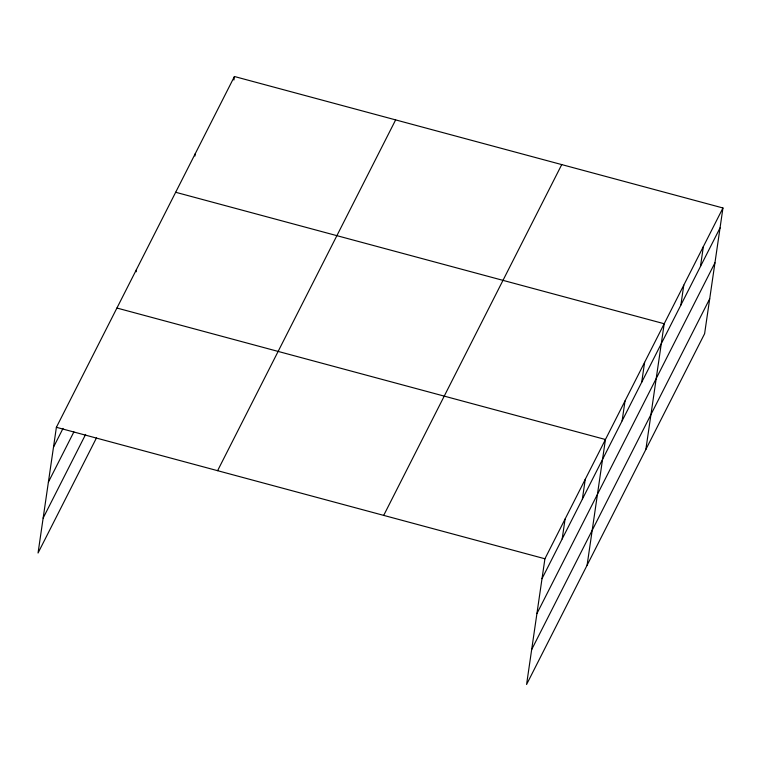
<?xml version="1.0" encoding="UTF-8"?>
<svg xmlns="http://www.w3.org/2000/svg" width="761" height="761" viewBox="0 0 761 761"><rect width="100%" height="100%" fill="white"/><g stroke="black" fill="none" stroke-linecap="round" stroke-linejoin="round"><path stroke-width="1.14" d="M722.95 207.981L544.914 558.774L526.574 684.491L704.61 333.699L722.95 207.981L234.426 76.509L56.39 427.302L38.05 553.019L96.457 437.936M136.162 271.791L136.504 269.451M194.921 156.034L195.263 153.684M233.912 80.029L234.426 76.509M562.179 538.931L565.09 519.012M582.365 499.168L585.266 479.259M587.102 565.223L605.442 439.506L116.928 308.034M622.127 420.823L625.028 400.914M641.704 382.241L644.615 362.331M645.861 449.456L664.201 323.739L175.677 192.276M680.876 305.066L683.778 285.156M700.462 266.483L703.364 246.574M53.489 447.211L63.039 428.386M48.39 482.132L73.884 431.915M43.139 518.098L85.622 434.407M217.598 470.688L395.644 119.896M383.696 515.387L561.742 164.595M542.003 578.683L720.049 227.891M536.914 613.594L714.95 262.811M531.663 649.571L709.699 298.788M56.39 427.302L544.914 558.774"/></g></svg>
